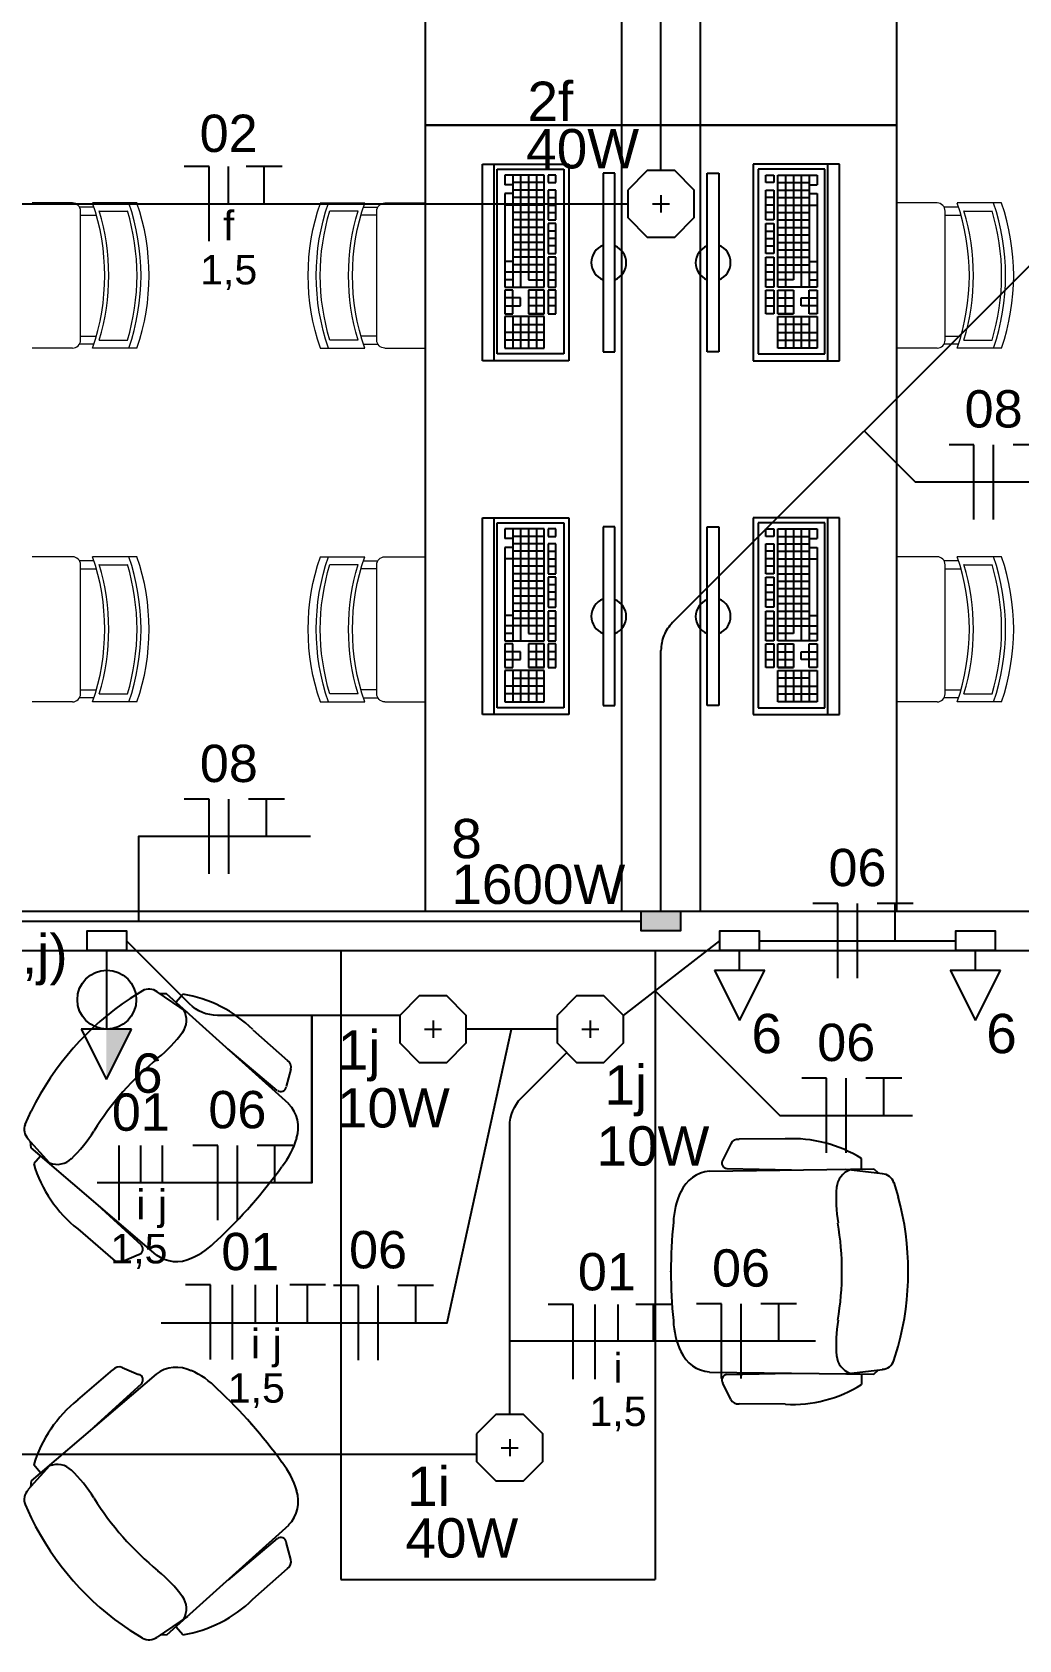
# Model space of a CAD drawing. Header units: millimetres. Extents: x 165 to 269, y 52 to 121.
# Drawn here: x 180.341 to 182.851, y 56.3 to 60.39 of the extents above; entities that cross this region are included whole.
import ezdxf
from ezdxf.enums import TextEntityAlignment as Align

# ---------------------------------------------------------------- set-up
doc = ezdxf.new("R2010")
doc.units = ezdxf.units.MM
doc.linetypes.add('HIDDEN', pattern=[9.525, 6.35, -3.175])
for name, color, linetype in [('CAIXAS', 1, 'Continuous'), ('CONTAGEM', 30, 'Continuous'), ('ELETRODUTO_PISO', 86, 'HIDDEN'), ('ELETRODUTO_TETO', 2, 'Continuous'), ('FAM ARQUITETURA', 253, 'Continuous'), ('FIACAO', 1, 'Continuous'), ('INDICACAO_CIRCUITO', 2, 'Continuous'), ('INDICACAO_CIRCUITO_FIA', 10, 'Continuous'), ('INDICACAO_INTERRUPTOR_FIA', 10, 'Continuous'), ('INDICACAO_POTENCIA', 2, 'Continuous'), ('INTERRUPTORES', 86, 'Continuous'), ('LINHA DE CHAMADA', 1, 'Continuous'), ('LUMINÁRIAS', 86, 'Continuous'), ('TOMADAS ABNT', 10, 'Continuous')]:
    doc.layers.add(name, color=color, linetype=linetype)
doc.styles.add('ARIAL', font='arial.ttf')
doc.styles.add('FAM-ARIAL', font='arial.ttf')
doc.styles.add('Raag-arial', font='arial.ttf')

# ---------------------------------------------------------------- blocks, each defined once
blk = doc.blocks.new('vafres')
at = {"lineweight": 13, "ltscale": 0.2}
for p, q in [((2157.847, 914.6481), (2157.847, 914.5352)), ((2158.2163, 914.6481), (2158.2163, 914.5352)), ((2157.8675, 914.5521), (2157.8675, 914.6239)), ((2158.1958, 914.5521), (2158.1958, 914.6239)), ((2157.8573, 914.5386), (2157.8573, 914.5017)), ((2157.8778, 914.5044), (2157.8778, 914.5455)), ((2158.1856, 914.5044), (2158.1856, 914.5448)), ((2158.2061, 914.5386), (2158.2061, 914.5017)), ((2157.847, 914.4839), (2157.847, 914.3813)), ((2158.1958, 914.5044), (2157.8675, 914.5044)), ((2158.2163, 914.4839), (2158.2163, 914.3813))]:
    blk.add_line(p, q, dxfattribs=at)
for centre, radius, start, end in [((2158.0317, 914.1094), 0.5694, 71.0753, 108.9246), ((2158.0317, 914.0889), 0.5694, 71.0753, 108.9246), ((2158.0317, 914.0787), 0.5694, 73.2016, 106.7984), ((2158.0317, 914.0787), 0.5694, 73.2016, 106.7984), ((2158.0317, 913.9966), 0.5694, 71.0753, 108.9246), ((2158.0317, 914.0069), 0.5694, 73.2016, 106.7984), ((2157.8675, 914.4839), 0.0205, 90, 180), ((2158.1958, 914.4839), 0.0205, 360, 90)]:
    blk.add_arc(centre, radius, start, end, dxfattribs=at)
blk = doc.blocks.new('A$C1D1E4AAD')
at = {"layer": 'FAM ARQUITETURA', "linetype": 'ByBlock'}
for p, q in [((-2.0148, 0), (-2.0148, -1.6)), ((-1.2148, 0), (-1.2148, -1.6)), ((-2.519, -0.1026), (-2.5509, -0.1221)), ((-2.4046, -0.1576), (-2.4818, -0.1047)), ((-2.4578, -0.1099), (-2.4741, -0.1104)), ((-2.1472, -0.3901), (-2.4578, -0.1099)), ((-2.4339, -0.1309), (-2.4167, -0.1112)), ((-2.2381, -0.2014), (-2.1504, -0.2795)), ((-2.1764, -0.356), (-2.3019, -0.25)), ((-2.1416, -0.302), (-2.154, -0.3461)), ((-2.8176, -0.4426), (-2.8024, -0.4084)), ((-2.7483, -0.5489), (-2.8107, -0.4792)), ((-2.8025, -0.5023), (-2.8041, -0.4861)), ((-0.8836, -0.4795), (-1.001, -0.4803)), ((-2.4845, -0.7742), (-2.8025, -0.5023)), ((-2.7786, -0.5233), (-2.7959, -0.5429)), ((-1.0225, -0.4914), (-1.0423, -0.5327)), ((-0.6899, -0.5557), (-0.6899, -0.5295)), ((-1.0764, -0.5613), (-0.6581, -0.5557)), ((-1.032, -0.5549), (-0.8677, -0.5581)), ((-0.7296, -0.5565), (-0.6367, -0.5676)), ((-0.6581, -0.5557), (-0.6462, -0.5668)), ((-0.6073, -0.5906), (-0.5962, -0.6264)), ((-2.5221, -0.7496), (-2.6434, -0.6388)), ((-2.6834, -0.7083), (-2.5946, -0.7853)), ((-2.5711, -0.7911), (-2.529, -0.7731)), ((-0.6073, -1.0431), (-0.5962, -1.0074)), ((-2.5711, -1.0608), (-2.529, -1.0787)), ((-2.4845, -1.0777), (-2.8025, -1.3496)), ((-2.6834, -1.1435), (-2.5946, -1.0666)), ((-2.5221, -1.1022), (-2.6434, -1.2131)), ((-1.0764, -1.0724), (-0.6581, -1.078)), ((-1.0225, -1.1423), (-1.0423, -1.101)), ((-1.032, -1.0788), (-0.8677, -1.0756)), ((-0.7296, -1.0772), (-0.6367, -1.0661)), ((-0.6899, -1.078), (-0.6899, -1.1042)), ((-0.6581, -1.078), (-0.6462, -1.0669)), ((-0.8836, -1.1542), (-1.001, -1.1534)), ((-2.7483, -1.303), (-2.8107, -1.3726)), ((-2.7786, -1.3286), (-2.7959, -1.3089)), ((-2.8025, -1.3496), (-2.8041, -1.3658)), ((-2.8176, -1.4093), (-2.8024, -1.4435)), ((-2.1472, -1.4617), (-2.4578, -1.742)), ((-2.1764, -1.4959), (-2.3019, -1.6019)), ((-2.1416, -1.5498), (-2.154, -1.5057)), ((-2.2381, -1.6505), (-2.1504, -1.5723)), ((-2.0148, -1.6), (-1.2148, -1.6)), ((-2.4046, -1.6942), (-2.4818, -1.7472)), ((-2.519, -1.7493), (-2.5509, -1.7298)), ((-2.4578, -1.742), (-2.4741, -1.7415)), ((-2.4339, -1.721), (-2.4167, -1.7407))]:
    blk.add_line(p, q, dxfattribs=at)
for centre, radius, start, end in [((-2.1494, -0.7283), 0.7271, 123.5174, 153.896), ((-2.5026, -0.1308), 0.0328, 51.4098, 120.5547), ((-2.4707, -0.4398), 0.3333, 45.7372, 80.6494), ((-2.4596, -0.177), 0.0523, 323.2944, 29.1682), ((-2.4596, -0.177), 0.0523, 323.2944, 29.1682), ((-2.712, 0.012), 0.3678, 309.1313, 323.2958), ((-2.0117, -0.8493), 0.7418, 129.1314, 148.282), ((-2.1616, -0.2971), 0.0207, 345.8779, 57.0329), ((-2.1675, -0.3448), 0.0141, 232.5784, 352.1311), ((-2.2085, -0.4503), 0.0857, 341.4955, 44.5153), ((-2.7875, -0.4552), 0.0328, 156.8587, 226.0036), ((-2.9561, -0.2659), 0.3678, 314.1176, 328.2821), ((-2.3206, -0.4216), 0.2017, 320.8696, 343.9764), ((-1.0042, -0.5009), 0.0207, 81.6738, 152.8287), ((-0.8661, -0.8121), 0.3333, 58.0573, 92.9695), ((-2.7362, -0.4918), 0.0523, 248.2452, 314.1189), ((-2.477, -0.4469), 0.3333, 196.764, 231.6762), ((-3.1806, 0.1774), 1.2492, 312.9781, 324.4353), ((-1.0701, -0.647), 0.0857, 94.1914, 157.2111), ((-1.0312, -0.5406), 0.0141, 146.5756, 266.1283), ((-0.701, -0.6073), 0.0523, 109.5385, 175.4123), ((-0.6383, -0.601), 0.0328, 18.152, 87.2969), ((-0.9669, -0.6994), 0.2017, 154.7303, 177.8371), ((-0.3867, -0.6319), 0.3678, 175.4109, 189.5754), ((-1.2979, -0.8169), 0.7271, 344.8107, 15.1893), ((0.0745, -0.8169), 1.2492, 174.2714, 185.7286), ((-1.4813, -0.8169), 0.7418, 350.4247, 9.5753), ((-2.5321, -0.7598), 0.0141, 285.2823, 44.835), ((-2.4327, -0.7056), 0.0857, 232.8981, 295.9178), ((-2.4757, -0.5981), 0.2017, 293.437, 316.5438), ((-2.5786, -0.7718), 0.0207, 220.3805, 291.5354), ((-0.3867, -1.0018), 0.3678, 170.4246, 184.5891), ((-0.9669, -0.9343), 0.2017, 182.1629, 205.2697), ((-1.0701, -0.9867), 0.0857, 202.7889, 265.8086), ((-2.5786, -1.08), 0.0207, 68.4646, 139.6195), ((-2.4327, -1.1463), 0.0857, 64.0822, 127.1019), ((-0.701, -1.0264), 0.0523, 184.5877, 250.4615), ((-0.701, -1.0264), 0.0523, 184.5877, 250.4615), ((-0.6383, -1.0328), 0.0328, 272.7031, 341.848), ((-2.5321, -1.092), 0.0141, 315.165, 74.7177), ((-2.4757, -1.2537), 0.2017, 43.4562, 66.563), ((-1.0312, -1.0931), 0.0141, 93.8717, 213.4244), ((-0.8661, -0.8216), 0.3333, 267.0305, 301.9427), ((-2.477, -1.4049), 0.3333, 128.3238, 163.236), ((-3.1806, -2.0292), 1.2492, 35.5647, 47.0219), ((-1.0042, -1.1328), 0.0207, 207.1713, 278.3262), ((-2.7362, -1.36), 0.0523, 45.8811, 111.7548), ((-2.3206, -1.4303), 0.2017, 16.0236, 39.1304), ((-2.9561, -1.5859), 0.3678, 31.7179, 45.8824), ((-2.7875, -1.3966), 0.0328, 133.9964, 203.1413), ((-2.2085, -1.4015), 0.0857, 315.4847, 18.5045), ((-2.0117, -1.0026), 0.7418, 211.718, 230.8686), ((-2.1494, -1.1236), 0.7271, 206.104, 236.4826), ((-2.1675, -1.5071), 0.0141, 7.8689, 127.4216), ((-2.1616, -1.5547), 0.0207, 302.9671, 14.1221), ((-2.712, -1.8639), 0.3678, 36.7042, 50.8687), ((-2.4596, -1.6749), 0.0523, 330.8318, 36.7056), ((-2.4596, -1.6749), 0.0523, 330.8318, 36.7056), ((-2.4707, -1.4121), 0.3333, 279.3506, 314.2628), ((-2.5026, -1.7211), 0.0328, 239.4453, 308.5902)]:
    blk.add_arc(centre, radius, start, end, dxfattribs=at)
for p in [(-2.2419, -0.6471), (-1.1749, -0.8169), (-2.2419, -1.2048)]:
    blk.add_point(p, dxfattribs=at)
blk = doc.blocks.new('FAM ARQUITETURA')
at = {"layer": 'FAM ARQUITETURA'}
for p, q in [((14.63, -1.5), (14.63, -5.3)), ((14.83, -1.5), (14.83, -5.3)), ((14.2756, -3.8994), (14.2756, -3.3994)), ((14.2756, -3.3994), (14.3056, -3.3994)), ((14.3056, -3.3994), (14.4956, -3.3994)), ((14.3056, -3.8994), (14.3056, -3.3994)), ((14.3129, -3.4121), (14.4829, -3.4121)), ((14.3129, -3.8821), (14.3129, -3.4121)), ((14.3329, -3.4271), (14.3329, -3.4516)), ((14.4329, -3.4271), (14.3329, -3.4271)), ((14.3529, -3.4271), (14.3529, -3.7121)), ((14.3729, -3.4271), (14.3729, -3.7121)), ((14.3929, -3.4271), (14.3929, -3.6931)), ((14.4129, -3.4271), (14.4129, -3.7121)), ((14.4329, -3.7121), (14.4329, -3.4271)), ((14.4429, -3.4271), (14.4429, -3.4461)), ((14.4629, -3.4271), (14.4429, -3.4271)), ((14.4629, -3.4461), (14.4629, -3.4271)), ((14.4829, -3.4121), (14.4829, -3.8821)), ((14.4956, -3.3994), (14.4956, -3.8994)), ((14.5827, -3.4217), (14.5827, -3.8769)), ((14.6127, -3.4217), (14.5827, -3.4217)), ((14.6127, -3.8769), (14.6127, -3.4217)), ((14.8473, -3.8769), (14.8473, -3.4217)), ((14.8473, -3.4217), (14.8773, -3.4217)), ((14.8773, -3.4217), (14.8773, -3.8769)), ((14.9644, -3.3994), (14.9644, -3.8994)), ((15.1544, -3.3994), (14.9644, -3.3994)), ((14.9771, -3.4121), (14.9771, -3.8821)), ((15.1471, -3.4121), (14.9771, -3.4121)), ((14.9971, -3.4461), (14.9971, -3.4271)), ((14.9971, -3.4271), (15.0171, -3.4271)), ((15.0171, -3.4271), (15.0171, -3.4461)), ((15.0271, -3.7121), (15.0271, -3.4271)), ((15.0271, -3.4271), (15.1271, -3.4271)), ((15.0471, -3.4271), (15.0471, -3.7121)), ((15.0671, -3.4271), (15.0671, -3.6931)), ((15.0871, -3.4271), (15.0871, -3.7121)), ((15.1071, -3.4271), (15.1071, -3.7121)), ((15.1271, -3.4271), (15.1271, -3.4516)), ((15.1471, -3.8821), (15.1471, -3.4121)), ((15.1544, -3.8994), (15.1544, -3.3994)), ((15.1844, -3.3994), (15.1544, -3.3994)), ((15.1844, -3.8994), (15.1844, -3.3994)), ((14.3529, -3.4516), (14.3329, -3.4516)), ((14.3529, -3.4741), (14.3329, -3.4741)), ((14.3329, -3.4741), (14.3329, -3.7121)), ((14.4329, -3.4461), (14.3529, -3.4461)), ((14.4329, -3.4651), (14.3529, -3.4651)), ((14.4429, -3.4461), (14.4629, -3.4461)), ((14.4429, -3.4651), (14.4429, -3.5411)), ((14.4629, -3.4651), (14.4429, -3.4651)), ((14.4629, -3.5411), (14.4629, -3.4651)), ((15.0171, -3.4461), (14.9971, -3.4461)), ((14.9971, -3.5411), (14.9971, -3.4651)), ((14.9971, -3.4651), (15.0171, -3.4651)), ((15.0171, -3.4651), (15.0171, -3.5411)), ((15.0271, -3.4461), (15.1071, -3.4461)), ((15.0271, -3.4651), (15.1071, -3.4651)), ((15.1071, -3.4516), (15.1271, -3.4516)), ((15.1071, -3.4741), (15.1271, -3.4741)), ((15.1271, -3.4741), (15.1271, -3.7121)), ((14.4329, -3.5031), (14.3329, -3.5031)), ((14.4329, -3.4841), (14.3529, -3.4841)), ((14.4429, -3.4841), (14.4629, -3.4841)), ((14.4429, -3.5031), (14.4629, -3.5031)), ((15.0171, -3.4841), (14.9971, -3.4841)), ((15.0171, -3.5031), (14.9971, -3.5031)), ((15.0271, -3.4841), (15.1071, -3.4841)), ((15.0271, -3.5031), (15.1271, -3.5031)), ((14.4329, -3.5221), (14.3529, -3.5221)), ((14.4329, -3.5411), (14.3529, -3.5411)), ((14.4429, -3.5221), (14.4629, -3.5221)), ((14.4429, -3.5411), (14.4629, -3.5411)), ((14.4429, -3.5502), (14.4429, -3.6262)), ((14.4629, -3.5502), (14.4429, -3.5502)), ((14.4629, -3.6262), (14.4629, -3.5502)), ((15.0171, -3.5221), (14.9971, -3.5221)), ((15.0171, -3.5411), (14.9971, -3.5411)), ((14.9971, -3.6262), (14.9971, -3.5502)), ((14.9971, -3.5502), (15.0171, -3.5502)), ((15.0171, -3.5502), (15.0171, -3.6262)), ((15.0271, -3.5221), (15.1071, -3.5221)), ((15.0271, -3.5411), (15.1071, -3.5411)), ((14.4329, -3.5601), (14.3529, -3.5601)), ((14.4329, -3.5791), (14.3529, -3.5791)), ((14.4329, -3.5981), (14.3529, -3.5981)), ((14.4629, -3.5692), (14.4429, -3.5692)), ((14.4629, -3.5882), (14.4429, -3.5882)), ((14.9971, -3.5692), (15.0171, -3.5692)), ((14.9971, -3.5882), (15.0171, -3.5882)), ((15.0271, -3.5601), (15.1071, -3.5601)), ((15.0271, -3.5791), (15.1071, -3.5791)), ((15.0271, -3.5981), (15.1071, -3.5981)), ((14.4329, -3.6171), (14.3529, -3.6171)), ((14.4329, -3.6361), (14.3529, -3.6361)), ((14.4629, -3.6072), (14.4429, -3.6072)), ((14.4429, -3.6262), (14.4629, -3.6262)), ((14.4429, -3.6361), (14.4429, -3.7121)), ((14.4629, -3.6361), (14.4429, -3.6361)), ((14.4629, -3.7121), (14.4629, -3.6361)), ((14.9971, -3.6072), (15.0171, -3.6072)), ((15.0171, -3.6262), (14.9971, -3.6262)), ((14.9971, -3.7121), (14.9971, -3.6361)), ((14.9971, -3.6361), (15.0171, -3.6361)), ((15.0171, -3.6361), (15.0171, -3.7121)), ((15.0271, -3.6171), (15.1071, -3.6171)), ((15.0271, -3.6361), (15.1071, -3.6361)), ((14.3529, -3.6471), (14.3329, -3.6471)), ((14.4329, -3.6741), (14.3329, -3.6741)), ((14.4329, -3.6551), (14.3529, -3.6551)), ((14.4629, -3.6551), (14.4429, -3.6551)), ((14.4429, -3.6741), (14.4629, -3.6741)), ((14.9971, -3.6551), (15.0171, -3.6551)), ((15.0171, -3.6741), (14.9971, -3.6741)), ((15.0271, -3.6551), (15.1071, -3.6551)), ((15.0271, -3.6741), (15.1271, -3.6741)), ((15.1071, -3.6471), (15.1271, -3.6471)), ((14.3529, -3.6931), (14.3329, -3.6931)), ((14.3329, -3.7121), (14.4329, -3.7121)), ((14.3529, -3.7196), (14.3329, -3.7196)), ((14.3329, -3.7196), (14.3329, -3.7796)), ((14.3529, -3.7796), (14.3529, -3.7196)), ((14.3929, -3.6931), (14.4329, -3.6931)), ((14.4329, -3.7196), (14.3929, -3.7196)), ((14.3929, -3.7196), (14.3929, -3.7796)), ((14.4129, -3.7796), (14.4129, -3.7196)), ((14.4329, -3.7796), (14.4329, -3.7196)), ((14.4429, -3.6931), (14.4629, -3.6931)), ((14.4429, -3.7121), (14.4629, -3.7121)), ((14.4429, -3.7196), (14.4429, -3.7796)), ((14.4629, -3.7196), (14.4429, -3.7196)), ((14.4629, -3.7796), (14.4629, -3.7196)), ((15.0171, -3.6931), (14.9971, -3.6931)), ((15.0171, -3.7121), (14.9971, -3.7121)), ((14.9971, -3.7796), (14.9971, -3.7196)), ((14.9971, -3.7196), (15.0171, -3.7196)), ((15.0171, -3.7196), (15.0171, -3.7796)), ((15.0671, -3.6931), (15.0271, -3.6931)), ((15.1271, -3.7121), (15.0271, -3.7121)), ((15.0271, -3.7796), (15.0271, -3.7196)), ((15.0271, -3.7196), (15.0671, -3.7196)), ((15.0471, -3.7796), (15.0471, -3.7196)), ((15.0671, -3.7196), (15.0671, -3.7796)), ((15.1071, -3.6931), (15.1271, -3.6931)), ((15.1071, -3.7196), (15.1271, -3.7196)), ((15.1071, -3.7796), (15.1071, -3.7196)), ((15.1271, -3.7196), (15.1271, -3.7796)), ((14.3729, -3.7396), (14.3329, -3.7396)), ((14.3329, -3.7596), (14.3729, -3.7596)), ((14.3729, -3.7596), (14.3729, -3.7396)), ((14.4329, -3.7396), (14.3929, -3.7396)), ((14.4329, -3.7596), (14.3929, -3.7596)), ((14.4629, -3.7396), (14.4429, -3.7396)), ((14.4629, -3.7596), (14.4429, -3.7596)), ((14.9971, -3.7396), (15.0171, -3.7396)), ((14.9971, -3.7596), (15.0171, -3.7596)), ((15.0271, -3.7396), (15.0671, -3.7396)), ((15.0271, -3.7596), (15.0671, -3.7596)), ((15.0871, -3.7596), (15.0871, -3.7396)), ((15.0871, -3.7396), (15.1271, -3.7396)), ((15.1271, -3.7596), (15.0871, -3.7596)), ((14.3329, -3.7796), (14.3529, -3.7796)), ((14.3329, -3.7871), (14.3329, -3.8671)), ((14.4329, -3.7871), (14.3329, -3.7871)), ((14.3529, -3.7871), (14.3529, -3.8671)), ((14.3729, -3.7871), (14.3729, -3.8671)), ((14.3929, -3.7796), (14.4329, -3.7796)), ((14.4329, -3.7796), (14.3929, -3.7796)), ((14.3929, -3.7871), (14.3929, -3.8671)), ((14.4129, -3.7871), (14.4129, -3.8671)), ((14.4329, -3.8671), (14.4329, -3.7871)), ((14.4429, -3.7796), (14.4629, -3.7796)), ((15.0171, -3.7796), (14.9971, -3.7796)), ((15.0671, -3.7796), (15.0271, -3.7796)), ((15.0271, -3.7796), (15.0671, -3.7796)), ((15.0271, -3.8671), (15.0271, -3.7871)), ((15.0271, -3.7871), (15.1271, -3.7871)), ((15.0471, -3.7871), (15.0471, -3.8671)), ((15.0671, -3.7871), (15.0671, -3.8671)), ((15.0871, -3.7871), (15.0871, -3.8671)), ((15.1271, -3.7796), (15.1071, -3.7796)), ((15.1071, -3.7871), (15.1071, -3.8671)), ((15.1271, -3.7871), (15.1271, -3.8671)), ((14.4329, -3.8271), (14.3329, -3.8271)), ((14.3529, -3.8071), (14.4329, -3.8071)), ((15.1071, -3.8071), (15.0271, -3.8071)), ((15.0271, -3.8271), (15.1271, -3.8271)), ((14.4829, -3.8821), (14.3129, -3.8821)), ((14.4329, -3.8471), (14.3329, -3.8471)), ((14.3329, -3.8671), (14.4329, -3.8671)), ((14.5827, -3.8769), (14.6127, -3.8769)), ((14.8773, -3.8769), (14.8473, -3.8769)), ((14.9771, -3.8821), (15.1471, -3.8821)), ((15.0271, -3.8471), (15.1271, -3.8471)), ((15.1271, -3.8671), (15.0271, -3.8671)), ((14.3056, -3.8994), (14.2756, -3.8994)), ((14.4956, -3.8994), (14.3056, -3.8994)), ((14.9644, -3.8994), (15.1544, -3.8994)), ((15.1544, -3.8994), (15.1844, -3.8994)), ((14.2756, -4.7994), (14.2756, -4.2994)), ((14.2756, -4.2994), (14.3056, -4.2994)), ((14.3056, -4.2994), (14.4956, -4.2994)), ((14.3056, -4.7994), (14.3056, -4.2994)), ((14.3129, -4.7821), (14.3129, -4.3121)), ((14.3129, -4.3121), (14.4829, -4.3121)), ((14.3329, -4.3271), (14.3329, -4.3516)), ((14.4329, -4.3271), (14.3329, -4.3271)), ((14.3529, -4.3271), (14.3529, -4.6121)), ((14.3729, -4.3271), (14.3729, -4.6121)), ((14.3929, -4.3271), (14.3929, -4.5931)), ((14.4129, -4.3271), (14.4129, -4.6121)), ((14.4329, -4.6121), (14.4329, -4.3271)), ((14.4429, -4.3271), (14.4429, -4.3461)), ((14.4629, -4.3271), (14.4429, -4.3271)), ((14.4629, -4.3461), (14.4629, -4.3271)), ((14.4829, -4.3121), (14.4829, -4.7821)), ((14.4956, -4.2994), (14.4956, -4.7994)), ((14.5827, -4.3217), (14.5827, -4.7769)), ((14.6127, -4.3217), (14.5827, -4.3217)), ((14.6127, -4.7769), (14.6127, -4.3217)), ((14.8473, -4.7769), (14.8473, -4.3217)), ((14.8473, -4.3217), (14.8773, -4.3217)), ((14.8773, -4.3217), (14.8773, -4.7769)), ((14.9644, -4.2994), (14.9644, -4.7994)), ((15.1544, -4.2994), (14.9644, -4.2994)), ((14.9771, -4.3121), (14.9771, -4.7821)), ((15.1471, -4.3121), (14.9771, -4.3121)), ((14.9971, -4.3271), (15.0171, -4.3271)), ((14.9971, -4.3461), (14.9971, -4.3271)), ((15.0171, -4.3271), (15.0171, -4.3461)), ((15.0271, -4.3271), (15.1271, -4.3271)), ((15.0271, -4.6121), (15.0271, -4.3271)), ((15.0471, -4.3271), (15.0471, -4.6121)), ((15.0671, -4.3271), (15.0671, -4.5931)), ((15.0871, -4.3271), (15.0871, -4.6121)), ((15.1071, -4.3271), (15.1071, -4.6121)), ((15.1271, -4.3271), (15.1271, -4.3516)), ((15.1471, -4.7821), (15.1471, -4.3121)), ((15.1544, -4.7994), (15.1544, -4.2994)), ((15.1844, -4.2994), (15.1544, -4.2994)), ((15.1844, -4.7994), (15.1844, -4.2994)), ((14.3529, -4.3516), (14.3329, -4.3516)), ((14.3529, -4.3741), (14.3329, -4.3741)), ((14.3329, -4.3741), (14.3329, -4.6121)), ((14.4329, -4.3461), (14.3529, -4.3461)), ((14.4329, -4.3651), (14.3529, -4.3651)), ((14.4429, -4.3461), (14.4629, -4.3461)), ((14.4429, -4.3651), (14.4429, -4.4411)), ((14.4629, -4.3651), (14.4429, -4.3651)), ((14.4629, -4.4411), (14.4629, -4.3651)), ((15.0171, -4.3461), (14.9971, -4.3461)), ((14.9971, -4.3651), (15.0171, -4.3651)), ((14.9971, -4.4411), (14.9971, -4.3651)), ((15.0171, -4.3651), (15.0171, -4.4411)), ((15.0271, -4.3461), (15.1071, -4.3461)), ((15.0271, -4.3651), (15.1071, -4.3651)), ((15.1071, -4.3516), (15.1271, -4.3516)), ((15.1071, -4.3741), (15.1271, -4.3741)), ((15.1271, -4.3741), (15.1271, -4.6121)), ((14.4329, -4.4031), (14.3329, -4.4031)), ((14.4329, -4.3841), (14.3529, -4.3841)), ((14.4429, -4.3841), (14.4629, -4.3841)), ((14.4429, -4.4031), (14.4629, -4.4031)), ((15.0171, -4.3841), (14.9971, -4.3841)), ((15.0171, -4.4031), (14.9971, -4.4031)), ((15.0271, -4.3841), (15.1071, -4.3841)), ((15.0271, -4.4031), (15.1271, -4.4031)), ((14.4329, -4.4221), (14.3529, -4.4221)), ((14.4329, -4.4411), (14.3529, -4.4411)), ((14.4429, -4.4221), (14.4629, -4.4221)), ((14.4429, -4.4411), (14.4629, -4.4411)), ((14.4429, -4.4502), (14.4429, -4.5262)), ((14.4629, -4.4502), (14.4429, -4.4502)), ((14.4629, -4.5262), (14.4629, -4.4502)), ((15.0171, -4.4221), (14.9971, -4.4221)), ((15.0171, -4.4411), (14.9971, -4.4411)), ((14.9971, -4.5262), (14.9971, -4.4502)), ((14.9971, -4.4502), (15.0171, -4.4502)), ((15.0171, -4.4502), (15.0171, -4.5262)), ((15.0271, -4.4221), (15.1071, -4.4221)), ((15.0271, -4.4411), (15.1071, -4.4411)), ((14.4329, -4.4601), (14.3529, -4.4601)), ((14.4329, -4.4791), (14.3529, -4.4791)), ((14.4329, -4.4981), (14.3529, -4.4981)), ((14.4629, -4.4692), (14.4429, -4.4692)), ((14.4629, -4.4882), (14.4429, -4.4882)), ((14.9971, -4.4692), (15.0171, -4.4692)), ((14.9971, -4.4882), (15.0171, -4.4882)), ((15.0271, -4.4601), (15.1071, -4.4601)), ((15.0271, -4.4791), (15.1071, -4.4791)), ((15.0271, -4.4981), (15.1071, -4.4981)), ((14.4329, -4.5171), (14.3529, -4.5171)), ((14.4329, -4.5361), (14.3529, -4.5361)), ((14.4629, -4.5072), (14.4429, -4.5072)), ((14.4429, -4.5262), (14.4629, -4.5262)), ((14.4429, -4.5361), (14.4429, -4.6121)), ((14.4629, -4.5361), (14.4429, -4.5361)), ((14.4629, -4.6121), (14.4629, -4.5361)), ((14.9971, -4.5072), (15.0171, -4.5072)), ((15.0171, -4.5262), (14.9971, -4.5262)), ((14.9971, -4.5361), (15.0171, -4.5361)), ((14.9971, -4.6121), (14.9971, -4.5361)), ((15.0171, -4.5361), (15.0171, -4.6121)), ((15.0271, -4.5171), (15.1071, -4.5171)), ((15.0271, -4.5361), (15.1071, -4.5361)), ((14.3529, -4.5471), (14.3329, -4.5471)), ((14.4329, -4.5741), (14.3329, -4.5741)), ((14.4329, -4.5551), (14.3529, -4.5551)), ((14.4629, -4.5551), (14.4429, -4.5551)), ((14.4429, -4.5741), (14.4629, -4.5741)), ((14.9971, -4.5551), (15.0171, -4.5551)), ((15.0171, -4.5741), (14.9971, -4.5741)), ((15.0271, -4.5551), (15.1071, -4.5551)), ((15.0271, -4.5741), (15.1271, -4.5741)), ((15.1071, -4.5471), (15.1271, -4.5471)), ((14.3529, -4.5931), (14.3329, -4.5931)), ((14.3329, -4.6121), (14.4329, -4.6121)), ((14.3529, -4.6196), (14.3329, -4.6196)), ((14.3329, -4.6196), (14.3329, -4.6796)), ((14.3529, -4.6796), (14.3529, -4.6196)), ((14.3929, -4.5931), (14.4329, -4.5931)), ((14.3929, -4.6196), (14.3929, -4.6796)), ((14.4329, -4.6196), (14.3929, -4.6196)), ((14.4129, -4.6796), (14.4129, -4.6196)), ((14.4329, -4.6796), (14.4329, -4.6196)), ((14.4429, -4.5931), (14.4629, -4.5931)), ((14.4429, -4.6121), (14.4629, -4.6121)), ((14.4629, -4.6196), (14.4429, -4.6196)), ((14.4429, -4.6196), (14.4429, -4.6796)), ((14.4629, -4.6796), (14.4629, -4.6196)), ((15.0171, -4.5931), (14.9971, -4.5931)), ((15.0171, -4.6121), (14.9971, -4.6121)), ((14.9971, -4.6196), (15.0171, -4.6196)), ((14.9971, -4.6796), (14.9971, -4.6196)), ((15.0171, -4.6196), (15.0171, -4.6796)), ((15.0671, -4.5931), (15.0271, -4.5931)), ((15.1271, -4.6121), (15.0271, -4.6121)), ((15.0271, -4.6796), (15.0271, -4.6196)), ((15.0271, -4.6196), (15.0671, -4.6196)), ((15.0471, -4.6796), (15.0471, -4.6196)), ((15.0671, -4.6196), (15.0671, -4.6796)), ((15.1071, -4.5931), (15.1271, -4.5931)), ((15.1071, -4.6796), (15.1071, -4.6196)), ((15.1071, -4.6196), (15.1271, -4.6196)), ((15.1271, -4.6196), (15.1271, -4.6796)), ((14.3729, -4.6396), (14.3329, -4.6396)), ((14.3329, -4.6596), (14.3729, -4.6596)), ((14.3729, -4.6596), (14.3729, -4.6396)), ((14.4329, -4.6396), (14.3929, -4.6396)), ((14.4329, -4.6596), (14.3929, -4.6596)), ((14.4629, -4.6396), (14.4429, -4.6396)), ((14.4629, -4.6596), (14.4429, -4.6596)), ((14.9971, -4.6396), (15.0171, -4.6396)), ((14.9971, -4.6596), (15.0171, -4.6596)), ((15.0271, -4.6396), (15.0671, -4.6396)), ((15.0271, -4.6596), (15.0671, -4.6596)), ((15.0871, -4.6596), (15.0871, -4.6396)), ((15.0871, -4.6396), (15.1271, -4.6396)), ((15.1271, -4.6596), (15.0871, -4.6596)), ((14.3329, -4.6796), (14.3529, -4.6796)), ((14.3329, -4.6871), (14.3329, -4.7671)), ((14.4329, -4.6871), (14.3329, -4.6871)), ((14.3529, -4.6871), (14.3529, -4.7671)), ((14.3729, -4.6871), (14.3729, -4.7671)), ((14.3929, -4.6796), (14.4329, -4.6796)), ((14.4329, -4.6796), (14.3929, -4.6796)), ((14.3929, -4.6871), (14.3929, -4.7671)), ((14.4129, -4.6871), (14.4129, -4.7671)), ((14.4329, -4.7671), (14.4329, -4.6871)), ((14.4429, -4.6796), (14.4629, -4.6796)), ((15.0171, -4.6796), (14.9971, -4.6796)), ((15.0671, -4.6796), (15.0271, -4.6796)), ((15.0271, -4.6796), (15.0671, -4.6796)), ((15.0271, -4.7671), (15.0271, -4.6871)), ((15.0271, -4.6871), (15.1271, -4.6871)), ((15.0471, -4.6871), (15.0471, -4.7671)), ((15.0671, -4.6871), (15.0671, -4.7671)), ((15.0871, -4.6871), (15.0871, -4.7671)), ((15.1271, -4.6796), (15.1071, -4.6796)), ((15.1071, -4.6871), (15.1071, -4.7671)), ((15.1271, -4.6871), (15.1271, -4.7671)), ((14.4329, -4.7271), (14.3329, -4.7271)), ((14.3529, -4.7071), (14.4329, -4.7071)), ((15.1071, -4.7071), (15.0271, -4.7071)), ((15.0271, -4.7271), (15.1271, -4.7271)), ((14.4829, -4.7821), (14.3129, -4.7821)), ((14.4329, -4.7471), (14.3329, -4.7471)), ((14.3329, -4.7671), (14.4329, -4.7671)), ((14.5827, -4.7769), (14.6127, -4.7769)), ((14.8773, -4.7769), (14.8473, -4.7769)), ((14.9771, -4.7821), (15.1471, -4.7821)), ((15.0271, -4.7471), (15.1271, -4.7471)), ((15.1271, -4.7671), (15.0271, -4.7671)), ((14.3056, -4.7994), (14.2756, -4.7994)), ((14.4956, -4.7994), (14.3056, -4.7994)), ((14.9644, -4.7994), (15.1544, -4.7994)), ((15.1544, -4.7994), (15.1844, -4.7994)), ((12.32, -5.3), (15.93, -5.3)), ((12.32, -5.4), (15.93, -5.4))]:
    blk.add_line(p, q, dxfattribs=at)
for points in [[(14.13, -3.3), (15.33, -3.3), (15.33, -1.5), (14.13, -1.5)], [(14.13, -5.3), (15.33, -5.3), (15.33, -3.3), (14.13, -3.3)]]:
    blk.add_lwpolyline(points, close=True, dxfattribs=at)
for centre, radius, start, end in [((14.5995, -3.6494), 0.0468, 110.9733, 249.0267), ((14.5956, -3.6502), 0.0462, 291.7976, 68.2024), ((14.8644, -3.6502), 0.0462, 111.7976, 248.2024), ((14.8605, -3.6494), 0.0468, 290.9733, 69.0267), ((14.5995, -4.5494), 0.0468, 110.9733, 249.0267), ((14.5956, -4.5502), 0.0462, 291.7976, 68.2024), ((14.8644, -4.5502), 0.0462, 111.7976, 248.2024), ((14.8605, -4.5494), 0.0468, 290.9733, 69.0267)]:
    blk.add_arc(centre, radius, start, end, dxfattribs=at)
at = {"layer": 'FAM ARQUITETURA', "rotation": 270}
for p in [(-901.2513, 2154.3491), (-899.0513, 2154.3491), (-901.2513, 2153.4491), (-899.0513, 2153.4491)]:
    blk.add_blockref('vafres', p, dxfattribs=at)
at = {"layer": 'FAM ARQUITETURA', "xscale": -1, "rotation": 90}
for p in [(928.5113, 2154.3491), (928.5113, 2153.4491)]:
    blk.add_blockref('vafres', p, dxfattribs=at)
at = {"layer": 'FAM ARQUITETURA'}
blk.add_blockref('A$C1D1E4AAD', (15.93, -5.4), dxfattribs=at)
blk = doc.blocks.new('*U57', base_point=(74.1793, 13.2173))
at = {"layer": 'LUMINÁRIAS'}
blk.add_lwpolyline([(74.0948, 13.2523), (74.0948, 13.1823), (74.1443, 13.1328), (74.2143, 13.1328), (74.2638, 13.1823), (74.2638, 13.2523), (74.2143, 13.3018), (74.1443, 13.3018)], close=True, dxfattribs=at)
for points in [[(74.1576, 13.2173), (74.201, 13.2173)], [(74.1793, 13.239), (74.1793, 13.1956)]]:
    blk.add_lwpolyline(points, dxfattribs=at)
blk = doc.blocks.new('*U71', base_point=(78.0264, 22.4406))
at = {"layer": 'LUMINÁRIAS'}
blk.add_lwpolyline([(77.9419, 22.4756), (77.9419, 22.4056), (77.9914, 22.3561), (78.0614, 22.3561), (78.1109, 22.4056), (78.1109, 22.4756), (78.0614, 22.5251), (77.9914, 22.5251)], close=True, dxfattribs=at)
for points in [[(78.0264, 22.4623), (78.0264, 22.4189)], [(78.0047, 22.4406), (78.0481, 22.4406)]]:
    blk.add_lwpolyline(points, dxfattribs=at)
blk = doc.blocks.new('*U74', base_point=(75.9504, 17.047))
at = {"layer": 'LUMINÁRIAS'}
blk.add_lwpolyline([(75.8659, 17.082), (75.8659, 17.012), (75.9154, 16.9625), (75.9854, 16.9625), (76.0349, 17.012), (76.0349, 17.082), (75.9854, 17.1315), (75.9154, 17.1315)], close=True, dxfattribs=at)
for points in [[(75.9504, 17.0687), (75.9504, 17.0253)], [(75.9287, 17.047), (75.9721, 17.047)]]:
    blk.add_lwpolyline(points, dxfattribs=at)
blk = doc.blocks.new('*U75', base_point=(78.4238, 19.688))
at = {"layer": 'LUMINÁRIAS'}
blk.add_lwpolyline([(78.3393, 19.723), (78.3393, 19.653), (78.3888, 19.6035), (78.4588, 19.6035), (78.5083, 19.653), (78.5083, 19.723), (78.4588, 19.7725), (78.3888, 19.7725)], close=True, dxfattribs=at)
for points in [[(78.4021, 19.688), (78.4455, 19.688)], [(78.4238, 19.7097), (78.4238, 19.6662)]]:
    blk.add_lwpolyline(points, dxfattribs=at)
blk = doc.blocks.new('*U106', base_point=(76.6175, 17.6078))
for p, q in [((76.6175, 17.7858), (76.5535, 17.6578)), ((76.6815, 17.6578), (76.6175, 17.7858)), ((76.6815, 17.6578), (76.5535, 17.6578)), ((76.6175, 17.6578), (76.6175, 17.6078))]:
    blk.add_line(p, q)
blk.add_lwpolyline([(76.5675, 17.6078), (76.6675, 17.6078), (76.6675, 17.5578), (76.5675, 17.5578)], close=True)
blk = doc.blocks.new('*U107', base_point=(78.9494, 19.3809))
for p, q in [((78.9494, 19.5589), (78.8854, 19.4309)), ((79.0134, 19.4309), (78.9494, 19.5589)), ((79.0134, 19.4309), (78.8854, 19.4309)), ((78.9494, 19.4309), (78.9494, 19.3809))]:
    blk.add_line(p, q)
blk.add_lwpolyline([(78.8994, 19.3809), (78.9994, 19.3809), (78.9994, 19.3309), (78.8994, 19.3309)], close=True)
blk = doc.blocks.new('*U113', base_point=(70.075, 21.2833))
blk.add_hatch(color=256).paths.add_polyline_path([(70.0119, 21.2833), (70.0759, 21.2833), (70.0759, 21.4113)])
for p, q in [((70.0759, 21.4113), (70.0119, 21.2833)), ((70.1399, 21.2833), (70.0759, 21.4113)), ((70.0119, 21.2833), (70.1399, 21.2833))]:
    blk.add_line(p, q)
blk = doc.blocks.new('Interruptor simples 02 seções - h 120')
at = {"layer": 'INTERRUPTORES'}
for p, q in [((0, 0.175), (0, 0.025)), ((0, 0.025), (0, -0.025))]:
    blk.add_line(p, q, dxfattribs=at)
blk.add_lwpolyline([(-0.05, -0.025), (0.05, -0.025), (0.05, -0.075), (-0.05, -0.075)], close=True, dxfattribs=at)
blk.add_circle((0, 0.1), 0.075, dxfattribs=at)
blk = doc.blocks.new('Caixa 4x4 para drywall')
at = {"layer": 'CAIXAS'}
blk.add_hatch(color=256, dxfattribs=at).paths.add_polyline_path([(0.05, 0), (-0.05, 0), (-0.05, -0.05), (0.05, -0.05)])
blk.add_lwpolyline([(-0.05, 0), (0.05, 0), (0.05, -0.05), (-0.05, -0.05)], close=True, dxfattribs=at)
blk = doc.blocks.new('*U36', base_point=(608.6702, 153.2931))
for p, q in [((608.6702, 153.4831), (608.5435, 153.4831)), ((608.6702, 153.1031), (608.6702, 153.4831))]:
    blk.add_line(p, q)
blk = doc.blocks.new('*U37', base_point=(635.9723, 148.7459))
at = {"linetype": 'Continuous'}
for p, q in [((636.0637, 148.9359), (635.8808, 148.9359)), ((635.9723, 148.7459), (635.9723, 148.9359))]:
    blk.add_line(p, q, dxfattribs=at)
blk = doc.blocks.new('*U38', base_point=(576.8177, 148.7459))
blk.add_line((576.8177, 148.5559), (576.8177, 148.9359))
blk = doc.blocks.new('NFT')
at = {"layer": 'FIACAO', "xscale": 0.5, "yscale": 0.5, "zscale": 0.5}
for name, p in [('*U36', (-0.05, 0)), ('*U38', (0, 0)), ('*U37', (0.0957, 0))]:
    blk.add_blockref(name, p, dxfattribs=at)
at = {"layer": 'CONTAGEM', "color": 1, "style": 'ARIAL'}
blk.add_attdef('SEÇÃO', text='', height=0.075, dxfattribs=at).set_placement((0.0181, -0.127), align=Align.TOP_CENTER)
at = {"layer": 'INDICACAO_CIRCUITO_FIA', "style": 'Raag-arial'}
blk.add_attdef('CIRCUITO', text='', height=0.095, dxfattribs=at).set_placement((0, 0.2338), align=Align.TOP_CENTER)
blk = doc.blocks.new('*U41', base_point=(576.8177, 148.7459))
blk.add_line((576.8177, 148.5559), (576.8177, 148.9359))
blk = doc.blocks.new('*U40', base_point=(665.5495, 144.1988))
blk.add_line((665.5495, 144.1988), (665.5495, 144.3888))
blk = doc.blocks.new('FRR')
at = {"layer": 'FIACAO', "xscale": 0.5, "yscale": 0.5, "zscale": 0.5}
for name, p in [('*U41', (-0.0553, 0)), ('*U40', (0, 0)), ('*U40', (0.0553, 0))]:
    blk.add_blockref(name, p, dxfattribs=at)
at = {"layer": 'INDICACAO_CIRCUITO_FIA', "style": 'Raag-arial'}
blk.add_attdef('CIRCUITO', text='', height=0.095, dxfattribs=at).set_placement((0, 0.2275), align=Align.TOP_CENTER)
at = {"layer": 'INDICACAO_INTERRUPTOR_FIA', "style": 'FAM-ARIAL'}
for tag, p in [('RETORNO', (0, -0.0176)), ('RETORNO', (0.0553, -0.0176)), ('SEÇÃO', (-0.005, -0.1301))]:
    blk.add_attdef(tag, text='', height=0.075, dxfattribs=at).set_placement(p, align=Align.TOP_CENTER)
blk = doc.blocks.new('*U47', base_point=(608.6702, 153.2931))
for p, q in [((608.6702, 153.4831), (608.5435, 153.4831)), ((608.6702, 153.1031), (608.6702, 153.4831))]:
    blk.add_line(p, q)
blk = doc.blocks.new('*U48', base_point=(665.5495, 144.1988))
blk.add_line((665.5495, 144.1988), (665.5495, 144.3888))
blk = doc.blocks.new('*U49', base_point=(635.9723, 148.7459))
at = {"linetype": 'Continuous'}
for p, q in [((636.0637, 148.9359), (635.8808, 148.9359)), ((635.9723, 148.7459), (635.9723, 148.9359))]:
    blk.add_line(p, q, dxfattribs=at)
blk = doc.blocks.new('*U50', base_point=(576.8177, 148.7459))
blk.add_line((576.8177, 148.5559), (576.8177, 148.9359))
blk = doc.blocks.new('NFRRT')
at = {"layer": 'FIACAO', "xscale": 0.5, "yscale": 0.5, "zscale": 0.5}
for name, p in [('*U47', (-0.1145, 0)), ('*U50', (-0.0581, 0)), ('*U48', (0, 0)), ('*U48', (0.0552, 0)), ('*U49', (0.1328, 0))]:
    blk.add_blockref(name, p, dxfattribs=at)
at = {"layer": 'INDICACAO_CIRCUITO_FIA', "style": 'Raag-arial'}
blk.add_attdef('CIRCUITO', text='', height=0.095, dxfattribs=at).set_placement((-0.013, 0.2269), align=Align.TOP_CENTER)
at = {"layer": 'INDICACAO_INTERRUPTOR_FIA', "style": 'FAM-ARIAL'}
for tag, p in [('RETORNO', (0, -0.0176)), ('RETORNO', (0.0552, -0.0176)), ('SEÇÃO', (0.0021, -0.1301))]:
    blk.add_attdef(tag, text='', height=0.075, dxfattribs=at).set_placement(p, align=Align.TOP_CENTER)
blk = doc.blocks.new('*U52', base_point=(608.6702, 153.2931))
for p, q in [((608.6702, 153.4831), (608.5435, 153.4831)), ((608.6702, 153.1031), (608.6702, 153.4831))]:
    blk.add_line(p, q)
blk = doc.blocks.new('*U53', base_point=(665.5495, 144.1988))
blk.add_line((665.5495, 144.1988), (665.5495, 144.3888))
blk = doc.blocks.new('*U54', base_point=(635.9723, 148.7459))
at = {"linetype": 'Continuous'}
for p, q in [((636.0637, 148.9359), (635.8808, 148.9359)), ((635.9723, 148.7459), (635.9723, 148.9359))]:
    blk.add_line(p, q, dxfattribs=at)
blk = doc.blocks.new('*U55', base_point=(576.8177, 148.7459))
blk.add_line((576.8177, 148.5559), (576.8177, 148.9359))
blk = doc.blocks.new('NFRT')
at = {"layer": 'FIACAO', "xscale": 0.5, "yscale": 0.5, "zscale": 0.5}
for name, p in [('*U52', (-0.1145, 0)), ('*U55', (-0.0581, 0)), ('*U53', (0, 0)), ('*U54', (0.0907, 0))]:
    blk.add_blockref(name, p, dxfattribs=at)
at = {"layer": 'INDICACAO_CIRCUITO_FIA', "style": 'Raag-arial'}
blk.add_attdef('CIRCUITO', text='', height=0.095, dxfattribs=at).set_placement((-0.0283, 0.2256), align=Align.TOP_CENTER)
at = {"layer": 'INDICACAO_INTERRUPTOR_FIA', "style": 'FAM-ARIAL'}
for tag, p in [('RETORNO', (0, -0.0293)), ('SEÇÃO', (0, -0.1395))]:
    blk.add_attdef(tag, text='', height=0.075, dxfattribs=at).set_placement(p, align=Align.TOP_CENTER)
blk = doc.blocks.new('*U43', base_point=(608.6702, 153.2931))
for p, q in [((608.6702, 153.4831), (608.5435, 153.4831)), ((608.6702, 153.1031), (608.6702, 153.4831))]:
    blk.add_line(p, q)
blk = doc.blocks.new('*U44', base_point=(665.5495, 144.1988))
blk.add_line((665.5495, 144.1988), (665.5495, 144.3888))
blk = doc.blocks.new('*U45', base_point=(635.9723, 148.7459))
at = {"linetype": 'Continuous'}
for p, q in [((636.0637, 148.9359), (635.8808, 148.9359)), ((635.9723, 148.7459), (635.9723, 148.9359))]:
    blk.add_line(p, q, dxfattribs=at)
blk = doc.blocks.new('NRT')
at = {"layer": 'FIACAO', "xscale": 0.5, "yscale": 0.5, "zscale": 0.5}
for name, p in [('*U43', (-0.05, 0)), ('*U44', (0, 0)), ('*U45', (0.0901, 0))]:
    blk.add_blockref(name, p, dxfattribs=at)
at = {"layer": 'CONTAGEM', "color": 1, "style": 'ARIAL'}
for tag, p in [('RETORNO', (0, -0.0176)), ('SEÇÃO', (0, -0.1301))]:
    blk.add_attdef(tag, text='', height=0.075, dxfattribs=at).set_placement(p, align=Align.TOP_CENTER)
at = {"layer": 'INDICACAO_CIRCUITO_FIA', "style": 'FAM-ARIAL'}
blk.add_attdef('CIRCUITO', text='', height=0.095, dxfattribs=at).set_placement((0, 0.2269), align=Align.TOP_CENTER)

msp = doc.modelspace()

# ---------------------------------------------------------------- linework, layer by layer
at = {"color": 1}
for points in [[(182.9916, 59.2455), (182.588, 59.2455), (182.4578, 59.3757)], [(181.0487, 58.3434), (180.6108, 58.3434), (180.6108, 58.1285)]]:
    msp.add_lwpolyline(points, dxfattribs=at)
at = {"layer": 'ELETRODUTO_PISO'}
msp.add_lwpolyline([(181.9406, 58.1535), (181.9406, 58.8171, -0.198912), (181.9699, 58.8878), (183.0656, 59.9835)], format="xyb", dxfattribs=at)
at = {"layer": 'ELETRODUTO_TETO'}
for points in [[(181.9406, 60.038), (181.9406, 61.669)], [(179.8251, 59.9535), (181.8561, 59.9535)], [(179.8375, 58.1285), (181.8906, 58.1285)], [(181.8451, 57.8885), (182.0906, 58.0785)], [(182.1906, 58.0785), (182.6906, 58.0785)], [(181.6761, 57.8535), (181.4451, 57.8535)], [(176.9551, 56.7718), (181.4713, 56.7718)]]:
    msp.add_lwpolyline(points, dxfattribs=at)
for points in [[(181.2761, 57.8885), (180.812, 57.8885, -0.198912), (180.7413, 57.9178), (180.5806, 58.0785)], [(181.5558, 56.873), (181.5558, 57.6073, -0.198912), (181.5851, 57.678), (181.7008, 57.7938)]]:
    msp.add_lwpolyline(points, format="xyb", dxfattribs=at)
at = {"layer": 'LINHA DE CHAMADA'}
for points in [[(181.9258, 57.951), (182.2433, 57.6335), (182.5807, 57.6335)], [(181.0521, 57.4625), (181.0521, 57.8885), (181.0521, 57.4625), (180.5064, 57.4625)], [(180.6686, 57.106), (181.3965, 57.106), (181.5606, 57.8535)], [(182.3341, 57.0595), (181.5558, 57.0595)]]:
    msp.add_lwpolyline(points, dxfattribs=at)

# ---------------------------------------------------------------- block references
at = {"color": 1}
msp.add_blockref('NRT', (180.8406, 59.9535), dxfattribs=at).add_auto_attribs({'CIRCUITO': '02', 'RETORNO': 'f', 'SEÇÃO': '1,5'})
msp.add_blockref('Caixa 4x4 para drywall', (181.9406, 58.1535))
at = {"rotation": 180}
msp.add_blockref('Interruptor simples 02 seções - h 120', (180.5306, 58.0285), dxfattribs=at)
at = {"layer": 'ELETRODUTO_TETO'}
ref = msp.add_blockref('NFT', (182.4406, 58.0785), dxfattribs=at)
ref.add_attrib('CIRCUITO', '06', dxfattribs={"layer": 'INDICACAO_CIRCUITO_FIA', "height": 0.095, "style": 'Raag-arial'}).set_placement((182.4406, 58.3123), align=Align.TOP_CENTER)
ref = msp.add_blockref('NFT', (182.412, 57.6335), dxfattribs=at)
ref.add_attrib('CIRCUITO', '06', dxfattribs={"layer": 'INDICACAO_CIRCUITO_FIA', "height": 0.095, "style": 'Raag-arial'}).set_placement((182.412, 57.8673), align=Align.TOP_CENTER)
at = {"layer": 'FAM ARQUITETURA'}
msp.add_blockref('FAM ARQUITETURA', (167.2106, 63.4535), dxfattribs=at)
at = {"layer": 'LINHA DE CHAMADA'}
ref = msp.add_blockref('NFT', (182.787, 59.2455), dxfattribs=at)
ref.add_attrib('CIRCUITO', '08', dxfattribs={"layer": 'INDICACAO_CIRCUITO_FIA', "height": 0.095, "style": 'Raag-arial'}).set_placement((182.787, 59.4793), align=Align.TOP_CENTER)
ref = msp.add_blockref('NFT', (180.8411, 58.3434), dxfattribs=at)
ref.add_attrib('CIRCUITO', '08', dxfattribs={"layer": 'INDICACAO_CIRCUITO_FIA', "height": 0.095, "style": 'Raag-arial'}).set_placement((180.8411, 58.5772), align=Align.TOP_CENTER)
ref = msp.add_blockref('FRR', (180.6171, 57.4625), dxfattribs=at)
ref.add_attrib('CIRCUITO', '01', dxfattribs={"layer": 'INDICACAO_CIRCUITO_FIA', "height": 0.095, "style": 'Raag-arial'}).set_placement((180.6171, 57.6899), align=Align.TOP_CENTER)
ref.add_attrib('RETORNO', 'i', dxfattribs={"layer": 'INDICACAO_INTERRUPTOR_FIA', "height": 0.075, "style": 'FAM-ARIAL'}).set_placement((180.6171, 57.4449), align=Align.TOP_CENTER)
ref.add_attrib('RETORNO', 'j', dxfattribs={"layer": 'INDICACAO_INTERRUPTOR_FIA', "height": 0.075, "style": 'FAM-ARIAL'}).set_placement((180.6724, 57.4449), align=Align.TOP_CENTER)
ref.add_attrib('SEÇÃO', '1,5', dxfattribs={"layer": 'INDICACAO_INTERRUPTOR_FIA', "height": 0.075, "style": 'FAM-ARIAL'}).set_placement((180.6121, 57.3324), align=Align.TOP_CENTER)
ref = msp.add_blockref('NFT', (180.8628, 57.4625), dxfattribs=at)
ref.add_attrib('CIRCUITO', '06', dxfattribs={"layer": 'INDICACAO_CIRCUITO_FIA', "height": 0.095, "style": 'Raag-arial'}).set_placement((180.8628, 57.6962), align=Align.TOP_CENTER)
ref = msp.add_blockref('NFRRT', (180.9088, 57.1082), dxfattribs=at)
ref.add_attrib('CIRCUITO', '01', dxfattribs={"layer": 'INDICACAO_CIRCUITO_FIA', "height": 0.095, "style": 'Raag-arial'}).set_placement((180.8958, 57.3352), align=Align.TOP_CENTER)
ref.add_attrib('RETORNO', 'i', dxfattribs={"layer": 'INDICACAO_INTERRUPTOR_FIA', "height": 0.075, "style": 'FAM-ARIAL'}).set_placement((180.9088, 57.0906), align=Align.TOP_CENTER)
ref.add_attrib('RETORNO', 'j', dxfattribs={"layer": 'INDICACAO_INTERRUPTOR_FIA', "height": 0.075, "style": 'FAM-ARIAL'}).set_placement((180.9641, 57.0906), align=Align.TOP_CENTER)
ref.add_attrib('SEÇÃO', '1,5', dxfattribs={"layer": 'INDICACAO_INTERRUPTOR_FIA', "height": 0.075, "style": 'FAM-ARIAL'}).set_placement((180.911, 56.9781), align=Align.TOP_CENTER)
ref = msp.add_blockref('NFT', (181.2208, 57.106), dxfattribs=at)
ref.add_attrib('CIRCUITO', '06', dxfattribs={"layer": 'INDICACAO_CIRCUITO_FIA', "height": 0.095, "style": 'Raag-arial'}).set_placement((181.2208, 57.3398), align=Align.TOP_CENTER)
msp.add_blockref('NFRT', (181.8313, 57.0582), dxfattribs=at).add_auto_attribs({'CIRCUITO': '01', 'RETORNO': 'i', 'SEÇÃO': '1,5'})
ref = msp.add_blockref('NFT', (182.1444, 57.0595), dxfattribs=at)
ref.add_attrib('CIRCUITO', '06', dxfattribs={"layer": 'INDICACAO_CIRCUITO_FIA', "height": 0.095, "style": 'Raag-arial'}).set_placement((182.1444, 57.2933), align=Align.TOP_CENTER)
at = {"layer": 'LUMINÁRIAS'}
for name, p in [('*U71', (181.9406, 59.9535)), ('*U75', (181.3606, 57.8535)), ('*U74', (181.7606, 57.8535)), ('*U57', (181.5558, 56.7885))]:
    msp.add_blockref(name, p, dxfattribs=at)
at = {"layer": 'TOMADAS ABNT', "rotation": 180}
for name, p in [('*U106', (182.1406, 58.0535)), ('*U107', (182.7406, 58.0535)), ('*U113', (180.5306, 57.8535))]:
    msp.add_blockref(name, p, dxfattribs=at)

# ---------------------------------------------------------------- texts
at = {"layer": 'INDICACAO_CIRCUITO', "style": 'FAM-ARIAL'}
for s, p in [('2f', (181.6009, 60.1644)), ('8', (181.4072, 58.2884)), ('1(i,j)', (180.1592, 57.9947)), ('6', (182.1707, 57.7923)), ('6', (182.7683, 57.7923)), ('1j', (181.118, 57.7504)), ('6', (180.5949, 57.6916)), ('1j', (181.7966, 57.6617)), ('1i', (181.2949, 56.6402))]:
    msp.add_text(s, height=0.1, dxfattribs=at).set_placement(p)
at = {"layer": 'INDICACAO_POTENCIA', "style": 'FAM-ARIAL'}
for p in [(181.7413, 60.0437), (181.434, 56.509)]:
    msp.add_text('40W', height=0.1, dxfattribs=at).set_placement(p, align=Align.CENTER)
for s, p in [('1600W', (181.4072, 58.1721)), ('10W', (181.1162, 57.6033)), ('10W', (181.7766, 57.5063))]:
    msp.add_text(s, height=0.1, dxfattribs=at).set_placement(p)

doc.saveas('drawing.dxf')
